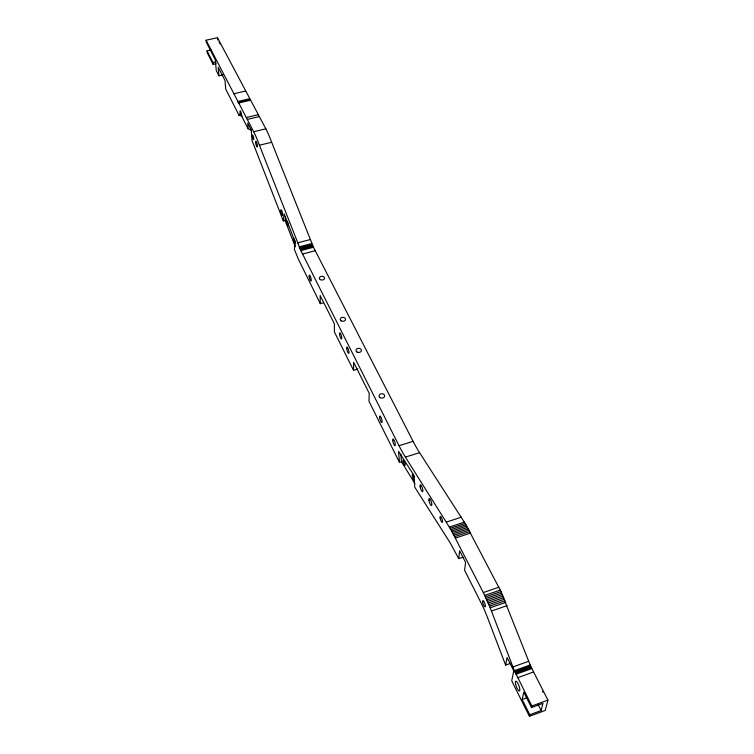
<?xml version="1.0" encoding="UTF-8"?>
<svg xmlns="http://www.w3.org/2000/svg" width="754" height="754" viewBox="0 0 754 754"><rect width="100%" height="100%" fill="white"/><g stroke="black" fill="none" stroke-linecap="round" stroke-linejoin="round"><path stroke-width="1.13" d="M357.792 369.055L353.532 370.289L353.626 362.231L369.215 393.315L368.998 401.317L399.488 462.419L401.486 461.797L400.836 454.096M285.502 216.973L285.069 220.47L283.316 220.922L284.164 213.929L295.314 242.505L294.343 249.31L298.433 259.301L320.29 303.655L323.372 302.806M462.994 557.168L458.696 558.601L459.667 550.797L465.604 562.484L464.577 570.241L481.504 603.747A39.227 10.104 70.5 0 1 486.481 614.906L505.614 665.103L510.477 663.36M505.614 665.103L507.093 657.535L513.785 670.796L511.74 680.683A35.542 9.548 69.6 0 0 513.992 685.461L529.431 716.3L545.255 710.438L547.904 700.098L530.552 665.895L500.995 591.551L465.981 524.737L419.582 452.683A77.973 21.366 73.2 0 1 413.117 441.354L313.466 247.265L271.657 142.252A48.256 10.254 75.9 0 0 265.832 128.811L217.482 37.7L206.096 40.216L206.266 42.13L215.352 59.849L216.257 70.518L218.933 75.786L223.156 74.825M529.798 714.754L522.154 699.495L523.776 692.238L531.504 707.572L542.937 703.359L541.136 710.56L529.798 714.754L529.431 716.3M531.504 707.572L531.881 705.998L514.369 670.674L490.194 607.771L483.314 592.559L450.93 529.676L405.388 457.094A78.199 20.556 73.2 0 1 399.026 445.699L300.846 250.611L259.423 145.23A48.369 9.859 75.9 0 0 253.664 131.733L206.096 40.216M242.204 115.946L239.084 115.39L240.3 113.477A2.394 0.481 76.3 0 1 240.111 110.857A2.394 0.481 76.3 0 1 241.139 112.864A2.394 0.481 76.3 0 1 241.318 115.485L248.094 128.755L251.223 130.216M531.881 705.998L547.904 700.098M522.154 699.495L526.245 697.997M515.557 673.397L531.353 667.695M515.962 674.283L531.759 668.581M517.621 677.742L533.446 672.021M512.871 666.951L528.648 661.286M514.369 670.674L530.156 664.99M514.756 671.588L530.552 665.895M515.152 672.493L530.948 666.8M490.194 607.771L505.802 602.371M491.467 611.032L507.084 605.613M486.83 599.901L502.409 594.538M487.518 601.438L503.106 596.075M488.196 602.993L503.785 597.62M488.875 604.567L504.464 599.185M489.534 606.159L505.133 600.778M483.314 592.559L498.846 587.243M484.737 595.415L500.288 590.09M485.444 596.885L500.995 591.551M486.141 598.384L501.702 593.03M454.002 535.17L469.111 530.203M454.775 536.603L469.893 531.617M455.539 538.045L470.675 533.059M449.403 527.055L464.426 522.136M450.166 528.356L465.199 523.427M450.93 529.676L465.981 524.737M451.693 531.014L466.764 526.075M452.466 532.381L467.546 527.432M453.229 533.766L468.328 528.808M446.368 522.088L461.335 517.206M405.388 457.094L419.582 452.683M399.026 445.699L413.117 441.354M302.505 254.051L315.153 250.696M299.206 246.878L311.807 243.551M299.611 247.83L312.222 244.503M300.026 248.773L312.637 245.436M300.431 249.697L313.051 246.36M300.846 250.611L313.466 247.265M297.585 242.892L310.167 239.574M259.423 145.23L271.657 142.252M253.664 131.733L265.832 128.811M247.34 119.415L259.404 116.55M246.332 117.52L258.386 114.665M237.661 101.545L249.565 98.765M238.066 102.308L249.979 99.519M238.481 103.053L250.394 100.273M233.599 93.816L245.436 91.064M211.092 49.981L207.058 50.876L212.958 62.478L215.898 61.819M207.058 50.876L207.227 52.771L213.128 64.363L216.059 63.704M240.3 113.477L241.648 115.023M414.992 483.71L401.486 461.797M239.084 115.39L225.71 89.095L225.031 80.565L218.226 67.266L218.933 75.786M538.045 704.49L541.136 710.56M458.696 558.601L450.374 543.163L414.775 487.207L413.833 475.19L398.546 451.41L399.488 462.419M353.532 370.289L334.437 332.005L334.399 323.881L320.167 295.502L320.29 303.655M285.069 220.47L295.266 246.662M283.316 220.922L253.353 143.863A28.991 5.872 75.9 0 0 252.072 140.951L251.242 130.046L247.727 123.185L248.094 128.755M212.958 62.478L213.128 64.363M217.482 37.7L217.67 39.981M218.962 42.054A6.06 1.188 76.9 0 1 219.376 42.573M219.838 43.449A6.06 1.188 76.9 0 1 220.074 44.005M542.409 691.239A9.237 2.545 69.1 0 1 542.937 692.21M287.887 222.854A2.488 0.537 75.4 0 1 288.028 225.927A2.488 0.537 75.4 0 1 286.727 222.223A2.488 0.537 75.4 0 1 287.679 222.279M294.635 240.083A2.498 0.547 75.2 0 1 294.767 243.127A2.498 0.547 75.2 0 1 293.457 239.386A2.498 0.547 75.2 0 1 294.437 239.499M414.332 479.827A2.941 0.745 72.4 0 1 412.664 477.122A2.941 0.745 72.4 0 1 412.627 474.219A2.941 0.745 72.4 0 1 414.295 477.423M357 351.995A2.724 2.064 1 0 0 361.392 350.733A2.724 2.064 1 0 0 357.716 348.461A2.724 2.064 1 0 0 357 351.995M341.204 320.846A2.667 1.979 0.2 0 0 345.521 319.63A2.667 1.979 0.2 0 0 341.939 317.453A2.667 1.979 0.2 0 0 341.204 320.846M320.299 279.621A2.592 1.876 -0.7 0 0 324.512 278.471A2.592 1.876 -0.7 0 0 321.063 276.416A2.592 1.876 -0.7 0 0 320.299 279.621M380.129 397.612A2.799 2.196 2.5 0 0 384.634 396.265A2.799 2.196 2.5 0 0 380.808 393.861A2.799 2.196 2.5 0 0 380.129 397.612M252.307 136.069A2.432 0.5 76.2 0 0 253.589 139.66A2.432 0.5 76.2 0 0 253.221 136.144A2.432 0.5 76.2 0 0 252.307 136.069M255.625 142.61A2.95 0.613 76.1 0 0 257.18 146.973A2.95 0.613 76.1 0 0 256.746 142.723A2.95 0.613 76.1 0 0 255.625 142.61M280.818 211.308A2.997 0.641 75.5 0 0 282.477 215.578A2.997 0.641 75.5 0 0 281.93 211.139A2.997 0.641 75.5 0 0 280.818 211.308M482.701 602.201A3.318 0.886 70.6 0 0 485.048 606.838A3.318 0.886 70.6 0 0 484.275 602.069A3.318 0.886 70.6 0 0 482.701 602.201M440.091 517.819A3.11 0.811 71.8 0 0 442.164 522.381A3.11 0.811 71.8 0 0 441.637 518.045A3.11 0.811 71.8 0 0 440.091 517.819M428.988 500.468A3.685 0.952 72 0 0 431.476 505.529A3.685 0.952 72 0 0 430.591 500.043A3.685 0.952 72 0 0 428.988 500.468M420.138 486.726A3.629 0.924 72.2 0 0 422.57 491.674A3.629 0.924 72.2 0 0 421.674 486.245A3.629 0.924 72.2 0 0 420.138 486.726M392.749 440.685A3.468 0.858 72.9 0 0 394.964 445.633A3.468 0.858 72.9 0 0 394.276 440.6A3.468 0.858 72.9 0 0 392.749 440.685M339.526 334.239A3.223 0.754 74.2 0 0 341.421 338.998A3.223 0.754 74.2 0 0 340.921 334.437A3.223 0.754 74.2 0 0 339.526 334.239M346.699 348.565A3.252 0.763 74 0 0 348.631 353.39A3.252 0.763 74 0 0 348.15 348.81A3.252 0.763 74 0 0 346.699 348.565M379.677 417.716A3.402 0.829 73.2 0 0 381.826 422.523A3.402 0.829 73.2 0 0 381.119 417.537A3.402 0.829 73.2 0 0 379.677 417.716M309.206 276.605A3.082 0.688 74.8 0 0 310.968 281.053A3.082 0.688 74.8 0 0 310.422 276.558A3.082 0.688 74.8 0 0 309.206 276.605M515.538 683.85A5.221 1.376 69.6 0 0 519.374 691.022A5.221 1.376 69.6 0 0 517.941 683.454A5.221 1.376 69.6 0 0 515.538 683.85M403.032 461.26A2.893 0.726 72.6 0 0 404.898 465.416A2.893 0.726 72.6 0 0 404.342 461.26A2.893 0.726 72.6 0 0 403.032 461.26"/></g></svg>
